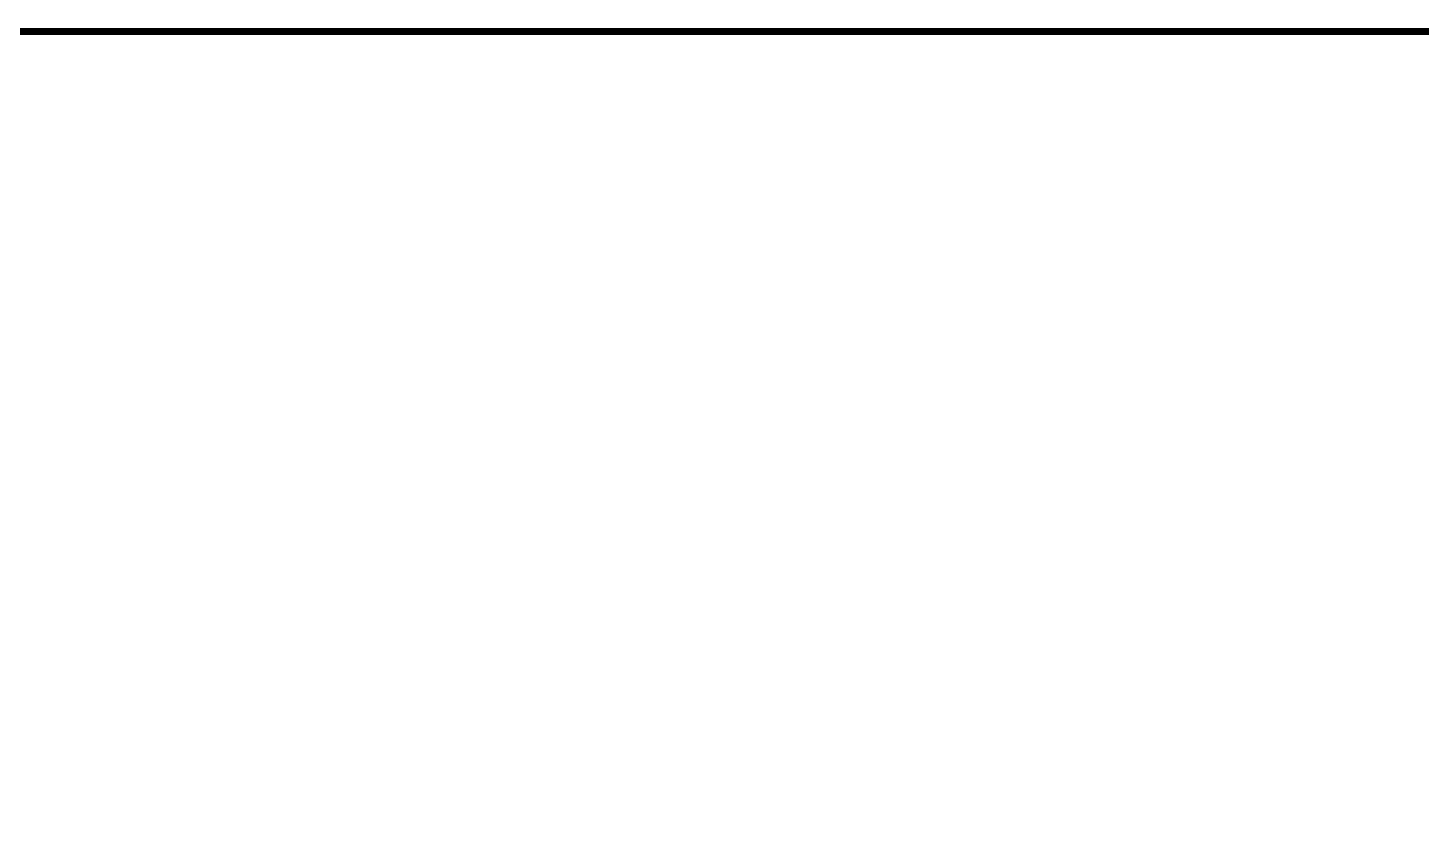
# Model space of a CAD drawing. Header units: inches. Extents: x 0 to 20, y 0 to 16.8.
# Drawn here: x 6.23 to 12.46, y 12.1 to 15.65 of the extents above; entities that cross this region are included whole.
import ezdxf
from ezdxf.enums import TextEntityAlignment as Align

# ---------------------------------------------------------------- set-up
doc = ezdxf.new("R2010")
doc.units = ezdxf.units.IN
doc.header["$MEASUREMENT"] = 0
doc.layers.get('0').update_dxf_attribs({"linetype": 'CONTINUOUS'})
doc.layers.add('FSBP-TTLB-BORDER', color=7, linetype='CONTINUOUS')
doc.layers.add('FSBP-TTLB-TEXT', color=7, linetype='CONTINUOUS')
doc.styles.add('ARIAL', font='arial.ttf')
doc.styles.add('ARIAL_BOLD', font='')
doc.styles.get('ARIAL_BOLD').set_extended_font_data('Arial Black')

# ---------------------------------------------------------------- blocks, each defined once
blk = doc.blocks.new('A$C486F1324')
at = {"layer": 'FSBP-TTLB-BORDER', "const_width": 0.03125}
blk.add_lwpolyline([(20.01562496487846, 2.630833302549462), (20.01562496487846, 15.63083330254946), (0.01562496487845775, 15.63083330254946), (0.01562496487845775, 2.630833302549462)], dxfattribs=at)
at = {"layer": 'FSBP-TTLB-TEXT'}
for tag, height, style, p in [('MAXIMUM_WARRANTY', 0.1875, 'ARIAL_BOLD', (18.05549597262787, 2.85485773330052)), ('ACCPT_SYSTEMS', 0.21875, 'ARIAL', (12.51000666906039, 1.505833302549462))]:
    blk.add_attdef(tag, text='', height=height, dxfattribs=dict(at, style=style)).set_placement(p, align=Align.MIDDLE_LEFT)
for tag, height, style, p in [('DETAIL_DESCP_LINE_1', 0.21875, 'ARIAL_BOLD', (10.34680946719057, 2.25720148330052)), ('ISSUE_REV_DATE', 0.21875, 'ARIAL', (16.85632130115108, 1.902577359955217)), ('DETAIL_NUMBER', 0.4375, 'ARIAL', (18.9350408723662, 1.73767023330052))]:
    blk.add_attdef(tag, text='', height=height, dxfattribs=dict(at, style=style)).set_placement(p, align=Align.MIDDLE_CENTER)

msp = doc.modelspace()

# ---------------------------------------------------------------- block references
msp.add_blockref('A$C486F1324', (3.512154211904317e-08, 3.078388033372903e-08))

doc.saveas('drawing.dxf')
